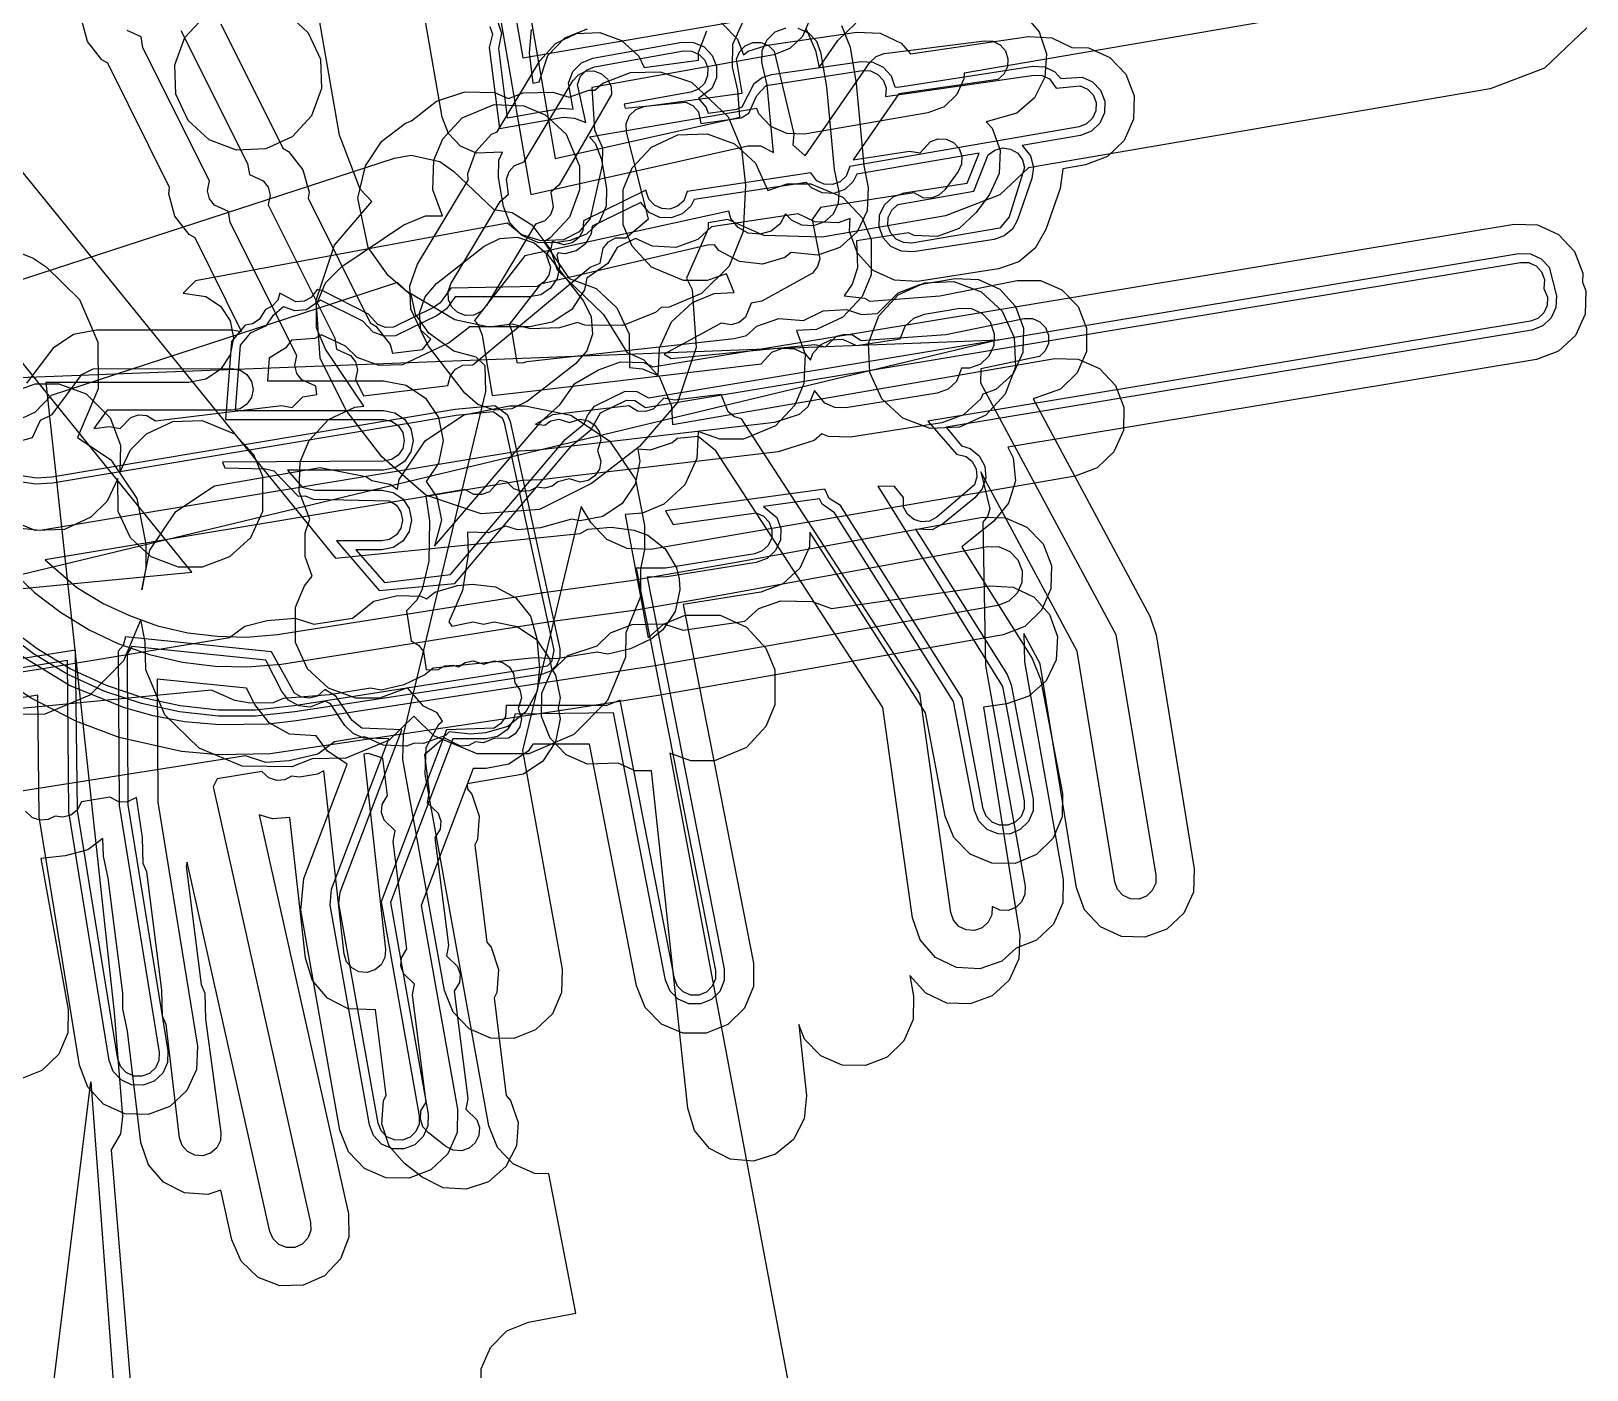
# Model space of a CAD drawing. Header units: metres. Extents: x -3943 to -3664, y 4962 to 6622.
# Drawn here: x -3860.7 to -3808.6, y 6041.5 to 6086.3 of the extents above; entities that cross this region are included whole.
import ezdxf

# ---------------------------------------------------------------- set-up
doc = ezdxf.new("R2010")
doc.units = ezdxf.units.M
doc.layers.add('AI_GREENING_EXCLUSIONS', color=1, linetype='Continuous')

msp = doc.modelspace()

# ---------------------------------------------------------------- linework, layer by layer
at = {"layer": 'AI_GREENING_EXCLUSIONS'}
for points in [[(-3876.499, 6113.086), (-3871.504, 6146.711), (-3869.87, 6114.002), (-3869.801, 6114.429), (-3869.508, 6106.761), (-3861.518, 6107.16), (-3829.558, 6108.757), (-3862.517, 6100.435), (-3866.364, 6074.531), (-3828.301, 6075.988), (-3861.355, 6068.051), (-3866.742, 6034.488), (-3867.966, 6066.464), (-3868.272, 6074.458), (-3908.243, 6072.929), (-3875.188, 6080.865), (-3871.044, 6106.684), (-3877.498, 6106.361), (-3909.458, 6104.764), (-3876.499, 6113.086)], [(-3853.064, 6087.267), (-3852.147, 6086.926), (-3851.448, 6086.279), (-3851.039, 6085.397), (-3851, 6084.411), (-3851.341, 6083.494), (-3851.988, 6082.795), (-3852.87, 6082.386), (-3853.856, 6082.347), (-3854.773, 6082.688), (-3855.472, 6083.335), (-3855.881, 6084.217), (-3855.92, 6085.203), (-3855.579, 6086.12), (-3854.932, 6086.819), (-3854.05, 6087.228), (-3853.064, 6087.267)], [(-3849.781, 6080.739), (-3849.526, 6081.817), (-3848.979, 6082.647), (-3848.19, 6083.254), (-3847.986, 6083.329), (-3847.146, 6083.984), (-3846.201, 6084.296), (-3845.207, 6084.281), (-3844.738, 6084.081), (-3844.242, 6084.267), (-3843.248, 6084.294), (-3842.704, 6084.122), (-3842.044, 6084.355), (-3841.849, 6084.356), (-3841.577, 6084.596), (-3840.646, 6084.946), (-3839.652, 6084.973), (-3838.602, 6084.621), (-3837.378, 6083.462), (-3836.931, 6082.387), (-3836.798, 6081.17), (-3836.875, 6079.625), (-3837.345, 6078.46), (-3838.267, 6077.538), (-3839.351, 6077.085), (-3839.618, 6077.068), (-3839.816, 6076.9), (-3840.908, 6076.469), (-3842.178, 6076.478), (-3842.42, 6076.568), (-3843.028, 6076.389), (-3843.999, 6076.356), (-3844.615, 6076.519), (-3845.385, 6076.416), (-3846.533, 6076.664), (-3848.174, 6077.632), (-3848.765, 6078.142), (-3849.443, 6079.088), (-3849.781, 6080.739)], [(-3843.838, 6079.86), (-3845.471, 6077.14), (-3845.654, 6076.938), (-3845.901, 6076.821), (-3846.174, 6076.808), (-3846.431, 6076.9), (-3846.634, 6077.084), (-3846.75, 6077.331), (-3846.763, 6077.604), (-3846.671, 6077.861), (-3845.012, 6080.623), (-3844.738, 6080.868), (-3844.809, 6081.373), (-3844.717, 6081.63), (-3844.533, 6081.832), (-3844.214, 6081.952), (-3842.578, 6084.67), (-3842.394, 6084.873), (-3842.147, 6084.989), (-3841.874, 6085.002), (-3841.617, 6084.909), (-3841.415, 6084.726), (-3841.299, 6084.478), (-3841.286, 6084.206), (-3843.04, 6081.188), (-3843.314, 6080.943), (-3843.243, 6080.439), (-3843.335, 6080.182), (-3843.519, 6079.98), (-3843.838, 6079.86)], [(-3827.674, 6082.243), (-3827.51, 6082.025), (-3827.441, 6081.76), (-3827.959, 6080.113), (-3828.276, 6079.734), (-3831.225, 6079.234), (-3831.498, 6079.246), (-3831.745, 6079.362), (-3831.93, 6079.563), (-3832.023, 6079.82), (-3832.012, 6080.093), (-3831.896, 6080.34), (-3831.695, 6080.525), (-3829.142, 6080.971), (-3828.663, 6082.186), (-3828.445, 6082.35), (-3828.18, 6082.419), (-3827.91, 6082.381), (-3827.674, 6082.243)], [(-3842.224, 6077.283), (-3841.964, 6076.759), (-3841.924, 6076.176), (-3842.11, 6075.622), (-3842.493, 6075.181), (-3844.098, 6073.937), (-3844.623, 6073.675), (-3845.208, 6073.634), (-3845.764, 6073.821), (-3846.205, 6074.206), (-3847.415, 6075.776), (-3847.675, 6076.298), (-3847.716, 6076.88), (-3847.531, 6077.434), (-3847.15, 6077.875), (-3845.548, 6079.124), (-3845.023, 6079.387), (-3844.437, 6079.429), (-3843.88, 6079.242), (-3843.437, 6078.857), (-3842.224, 6077.283)], [(-3829.815, 6077.94), (-3828.898, 6077.599), (-3828.199, 6076.952), (-3827.79, 6076.07), (-3827.751, 6075.084), (-3828.092, 6074.167), (-3828.739, 6073.468), (-3829.621, 6073.059), (-3830.607, 6073.02), (-3831.524, 6073.361), (-3832.223, 6074.008), (-3832.632, 6074.89), (-3832.671, 6075.876), (-3832.33, 6076.793), (-3831.683, 6077.492), (-3830.801, 6077.901), (-3829.815, 6077.94)], [(-3841.769, 6065.737), (-3841.322, 6066.168), (-3840.596, 6066.454), (-3839.539, 6066.475), (-3838.881, 6066.257), (-3836.816, 6066.566), (-3836.353, 6066.981), (-3835.617, 6067.24), (-3834.561, 6067.224), (-3833.911, 6066.983), (-3828.608, 6067.744), (-3827.829, 6067.702), (-3827.125, 6067.365), (-3826.604, 6066.784), (-3826.344, 6066.049), (-3826.386, 6065.269), (-3826.723, 6064.565), (-3827.304, 6064.044), (-3828.04, 6063.785), (-3828.82, 6063.673), (-3827.604, 6056.022), (-3827.634, 6055.242), (-3827.961, 6054.533), (-3828.533, 6054.003), (-3829.265, 6053.732), (-3830.045, 6053.763), (-3830.754, 6054.089), (-3831.293, 6054.685), (-3831.167, 6053.989), (-3831.18, 6053.209), (-3831.492, 6052.493), (-3832.053, 6051.951), (-3832.779, 6051.665), (-3833.559, 6051.679), (-3834.275, 6051.99), (-3834.817, 6052.551), (-3835.01, 6053.042), (-3834.755, 6050.663), (-3834.825, 6049.886), (-3835.187, 6049.195), (-3835.786, 6048.695), (-3836.531, 6048.462), (-3837.308, 6048.531), (-3837.999, 6048.893), (-3838.5, 6049.492), (-3838.733, 6050.237), (-3839.943, 6061.54), (-3840.489, 6061.549), (-3841.063, 6061.799), (-3842.089, 6061.769), (-3842.804, 6062.081), (-3843.346, 6062.642), (-3843.632, 6063.369), (-3843.618, 6064.149), (-3843.306, 6064.864), (-3842.745, 6065.406), (-3841.769, 6065.737)], [(-3863.736, 6010.642), (-3895.648, 6008.261), (-3862.903, 6017.39), (-3858.735, 6051.127), (-3856.354, 6019.216), (-3855.759, 6011.238), (-3863.736, 6010.642)]]:
    msp.add_lwpolyline(points, close=True, dxfattribs=at)
for points in [[(-3845.617, 6096.161), (-3843.177, 6082.062), (-3836.989, 6083.453), (-3837.055, 6084.359), (-3837.236, 6085.122), (-3837.215, 6085.902), (-3836.897, 6086.615)], [(-3846.493, 6095.353), (-3843.989, 6080.854), (-3836.712, 6082.491), (-3836.29, 6082.494), (-3835.854, 6082.267), (-3836.069, 6084.528), (-3836.25, 6085.291), (-3836.24, 6085.681), (-3836.081, 6086.037), (-3835.798, 6086.306), (-3835.433, 6086.445)], [(-3812.428, 6087.849), (-3829.469, 6084.93), (-3829.474, 6084.741), (-3829.712, 6084.206), (-3830.137, 6083.803), (-3830.683, 6083.594), (-3834.823, 6082.883), (-3835.408, 6082.899), (-3835.943, 6083.137), (-3836.345, 6083.562), (-3836.414, 6083.741), (-3842.022, 6082.78), (-3841.828, 6082.576), (-3841.617, 6082.031), (-3841.448, 6081.056), (-3841.462, 6080.472), (-3841.7, 6079.936), (-3842.123, 6079.533), (-3842.669, 6079.322), (-3843.171, 6079.235), (-3843.756, 6079.249), (-3844.291, 6079.487), (-3844.694, 6079.91), (-3844.905, 6080.456), (-3845.074, 6081.431), (-3845.074, 6081.431), (-3845.06, 6082.015), (-3844.942, 6082.28), (-3845.81, 6082.247), (-3846.344, 6082.484), (-3846.747, 6082.908), (-3846.957, 6083.453), (-3848.901, 6094.626)], [(-3808.6, 6086.44), (-3810.016, 6085.098), (-3811.838, 6084.399), (-3827.315, 6081.748), (-3828.27, 6080.843), (-3830.091, 6080.144), (-3834.231, 6079.434), (-3836.181, 6079.485), (-3837.388, 6080.023), (-3838.042, 6079.911), (-3838.047, 6079.704), (-3838.777, 6078.059), (-3838.586, 6077.675), (-3838.453, 6075.732), (-3839.071, 6073.885), (-3840.349, 6072.415), (-3841.954, 6071.171), (-3843.703, 6070.298), (-3845.652, 6070.163), (-3847.505, 6070.785), (-3848.977, 6072.069), (-3850.187, 6073.639), (-3851.052, 6075.38), (-3851.188, 6077.32), (-3850.573, 6079.164), (-3849.312, 6080.623), (-3849.704, 6081.036), (-3850.405, 6082.853), (-3852.349, 6094.026)], [(-3845.687, 6093.658), (-3844.258, 6085.441), (-3812.935, 6090.806)], [(-3868.219, 6090.472), (-3850.538, 6068.676), (-3842.334, 6069.503), (-3842.075, 6069.639), (-3841.298, 6069.711), (-3840.524, 6069.613), (-3840.07, 6069.444), (-3839.485, 6068.985), (-3839.108, 6068.344), (-3839.015, 6067.982), (-3838.991, 6067.61), (-3839.15, 6066.884), (-3839.564, 6066.266), (-3839.944, 6065.963), (-3840.647, 6065.631), (-3841.408, 6065.458), (-3841.767, 6065.52), (-3843.146, 6065.301), (-3843.859, 6065.329), (-3847.267, 6064.985), (-3847.539, 6064.758), (-3848.242, 6064.426), (-3849.003, 6064.253), (-3849.362, 6064.314), (-3850.741, 6064.096), (-3852.285, 6063.967), (-3852.619, 6063.824), (-3853.399, 6063.813), (-3853.909, 6063.907), (-3854.686, 6064.252), (-3884.254, 6061.401)], [(-3868.219, 6090.472), (-3850.538, 6068.676), (-3842.334, 6069.503), (-3842.075, 6069.639), (-3841.298, 6069.711), (-3840.524, 6069.613), (-3840.07, 6069.444), (-3839.485, 6068.985), (-3839.108, 6068.344), (-3839.015, 6067.982), (-3838.991, 6067.61), (-3839.15, 6066.884), (-3839.564, 6066.266), (-3839.944, 6065.963), (-3840.647, 6065.631), (-3841.408, 6065.458), (-3841.767, 6065.52), (-3843.146, 6065.301), (-3843.859, 6065.329), (-3847.267, 6064.985), (-3847.539, 6064.758), (-3848.242, 6064.426), (-3849.003, 6064.253), (-3849.362, 6064.314), (-3850.741, 6064.096), (-3852.285, 6063.967), (-3852.619, 6063.824), (-3853.399, 6063.813), (-3853.909, 6063.907), (-3854.686, 6064.252), (-3884.254, 6061.401)], [(-3884.334, 6065.412), (-3855.345, 6068.208), (-3871.076, 6087.645)], [(-3884.334, 6065.412), (-3855.345, 6068.208), (-3871.076, 6087.645)], [(-3827.47, 6086.904), (-3826.957, 6086.315), (-3826.709, 6085.575), (-3826.763, 6084.797), (-3827.11, 6084.098), (-3827.699, 6083.586), (-3828.73, 6083.3), (-3828.527, 6083.079), (-3828.258, 6082.347), (-3828.291, 6081.567), (-3828.619, 6080.859), (-3829.061, 6080.254), (-3829.635, 6079.725), (-3830.368, 6079.457), (-3831.147, 6079.489), (-3831.332, 6079.574), (-3833.076, 6079.302), (-3833.038, 6078.4), (-3833.222, 6077.854), (-3833.49, 6077.468), (-3832.809, 6077.389), (-3832.632, 6077.29), (-3830.281, 6077.463), (-3827.693, 6077.982), (-3826.913, 6077.972), (-3826.196, 6077.664), (-3825.652, 6077.105), (-3825.363, 6076.38), (-3825.373, 6075.6), (-3825.681, 6074.883), (-3826.24, 6074.338), (-3827.153, 6074.014), (-3823.243, 6066.733), (-3823.03, 6066.107), (-3821.756, 6058.26), (-3821.784, 6057.48), (-3822.108, 6056.77), (-3822.679, 6056.238), (-3823.41, 6055.965), (-3824.19, 6055.993), (-3824.9, 6056.317), (-3825.432, 6056.888), (-3825.705, 6057.619), (-3826.925, 6065.135), (-3827.469, 6066.148), (-3827.45, 6065.201), (-3826.149, 6057.905), (-3826.165, 6057.125), (-3826.477, 6056.41), (-3827.04, 6055.87), (-3827.72, 6055.604), (-3828.208, 6055.168), (-3828.945, 6054.911), (-3829.724, 6054.955), (-3830.427, 6055.294), (-3830.947, 6055.876), (-3831.204, 6056.613), (-3832.195, 6063.667), (-3837.786, 6072.273), (-3838.377, 6072.753), (-3839.078, 6072.681), (-3839.249, 6072.534), (-3839.991, 6072.291), (-3840.4, 6072.322), (-3840.339, 6071.921), (-3840.492, 6071.156), (-3840.925, 6070.507), (-3841.574, 6070.073), (-3842.339, 6069.921), (-3842.622, 6069.977), (-3843.661, 6069.683), (-3844.439, 6069.617), (-3844.828, 6069.741), (-3845.41, 6069.519), (-3846.108, 6069.539), (-3846.084, 6068.799), (-3846.28, 6067.591), (-3846.74, 6066.538), (-3846.631, 6066.392), (-3845.921, 6066.533), (-3845.57, 6066.463), (-3845.214, 6066.534), (-3844.449, 6066.382), (-3843.8, 6065.948), (-3843.367, 6065.299), (-3843.301, 6064.972), (-3843.157, 6064.756), (-3843.005, 6063.991), (-3843.076, 6063.637), (-3843.005, 6063.283), (-3843.157, 6062.517), (-3843.591, 6061.868), (-3844.24, 6061.435), (-3846.12, 6061.107), (-3846.111, 6060.934), (-3845.964, 6060.764), (-3845.718, 6060.023), (-3845.775, 6059.244), (-3845.866, 6059.063), (-3845.467, 6055.802), (-3845.319, 6055.632), (-3845.072, 6054.892), (-3845.126, 6054.114), (-3845.217, 6053.932), (-3844.814, 6050.667), (-3844.667, 6050.497), (-3844.419, 6049.757), (-3844.474, 6048.978), (-3844.822, 6048.28), (-3845.411, 6047.768), (-3846.151, 6047.52), (-3846.929, 6047.575), (-3847.628, 6047.923), (-3848.22, 6048.382), (-3848.732, 6048.971), (-3848.98, 6049.711), (-3848.925, 6050.49), (-3848.835, 6050.671), (-3849.199, 6053.538), (-3850.11, 6053.563), (-3850.803, 6053.922), (-3851.305, 6054.52), (-3851.54, 6055.264), (-3852.062, 6059.982), (-3852.651, 6059.932), (-3853.09, 6060.072), (-3850.103, 6046.694), (-3850.085, 6045.914), (-3850.366, 6045.186), (-3850.905, 6044.622), (-3851.619, 6044.306), (-3852.399, 6044.288), (-3853.127, 6044.57), (-3853.691, 6045.108), (-3854.007, 6045.822), (-3854.381, 6047.497), (-3854.818, 6047.351), (-3855.597, 6047.406), (-3856.295, 6047.755), (-3856.807, 6048.344), (-3857.054, 6049.084), (-3857.505, 6052.825), (-3857.665, 6053.563), (-3857.665, 6054.094), (-3858.153, 6057.944), (-3858.312, 6058.682), (-3858.334, 6059.278), (-3858.839, 6058.895), (-3859.594, 6058.697), (-3860.413, 6058.61), (-3859.488, 6053.541), (-3859.5, 6052.761), (-3859.81, 6052.044), (-3860.371, 6051.501), (-3861.097, 6051.214)], [(-3845.359, 6086.493), (-3845.274, 6086.234), (-3845.381, 6085.791), (-3845.039, 6083.077), (-3842.896, 6083.455), (-3842.522, 6083.419), (-3842.146, 6083.274), (-3842.426, 6084.551), (-3842.326, 6084.82), (-3842.125, 6085.026), (-3841.859, 6085.134), (-3838.873, 6085.671), (-3838.599, 6085.666), (-3838.349, 6085.557), (-3838.159, 6085.36), (-3838.06, 6085.106), (-3838.065, 6084.833), (-3838.174, 6084.583), (-3838.37, 6084.393), (-3838.625, 6084.293), (-3840.862, 6083.891), (-3840.824, 6083.748), (-3838.797, 6083.958), (-3838.552, 6083.836), (-3838.372, 6083.631), (-3838.294, 6083.244), (-3836.946, 6083.43), (-3836.68, 6083.585), (-3836.418, 6084.173), (-3836.102, 6084.51), (-3832.876, 6085.017), (-3832.603, 6085.002), (-3832.357, 6084.885), (-3832.174, 6084.682), (-3832.083, 6084.424), (-3832.1, 6084.146), (-3827.124, 6084.863), (-3826.851, 6084.849), (-3826.605, 6084.731), (-3826.384, 6084.42), (-3825.585, 6084.505), (-3825.336, 6084.394), (-3825.147, 6084.196), (-3825.049, 6083.941), (-3825.056, 6083.668), (-3825.167, 6083.418), (-3825.365, 6083.23), (-3825.619, 6083.132), (-3833.304, 6081.801), (-3833.424, 6081.47), (-3833.626, 6081.286), (-3833.883, 6081.193), (-3834.156, 6081.206), (-3834.403, 6081.322), (-3834.61, 6081.589), (-3838.748, 6080.965), (-3838.867, 6080.649), (-3839.069, 6080.465), (-3839.326, 6080.372), (-3839.599, 6080.385), (-3839.846, 6080.501), (-3840.03, 6080.703), (-3840.13, 6081.007), (-3842.229, 6079.981), (-3842.248, 6079.643), (-3842.386, 6079.407), (-3842.603, 6079.242), (-3842.867, 6079.172), (-3843.274, 6079.288), (-3843.306, 6079.086), (-3843.48, 6078.832), (-3843.334, 6078.425), (-3843.387, 6078.157), (-3843.539, 6077.93), (-3843.766, 6077.778), (-3846.673, 6077.725), (-3847.028, 6077.233), (-3847.251, 6077.076), (-3848.586, 6076.415), (-3848.859, 6076.407), (-3849.115, 6076.504), (-3849.424, 6076.847), (-3850.963, 6077.627), (-3851.152, 6077.674), (-3851.345, 6077.412), (-3851.588, 6077.287), (-3851.86, 6077.264), (-3852.396, 6077.548), (-3852.472, 6077.318), (-3852.652, 6077.112), (-3852.877, 6077), (-3853.088, 6076.666), (-3853.32, 6076.522), (-3853.561, 6076.483), (-3854.021, 6075.934), (-3854.218, 6073.32), (-3848.929, 6073.32), (-3848.661, 6073.267), (-3848.434, 6073.115), (-3848.282, 6072.888), (-3848.229, 6072.62), (-3848.282, 6072.352), (-3848.434, 6072.125), (-3848.661, 6071.974), (-3848.929, 6071.92), (-3854.326, 6071.887), (-3854.245, 6071.701), (-3852.886, 6071.671), (-3852.602, 6071.604), (-3851.788, 6070.748), (-3851.556, 6070.756), (-3851.288, 6070.648), (-3848.72, 6070.595), (-3848.492, 6070.443), (-3848.341, 6070.216), (-3848.287, 6069.948), (-3848.341, 6069.68), (-3848.492, 6069.453), (-3848.72, 6069.301), (-3848.987, 6069.248), (-3850.502, 6069.248), (-3849.074, 6067.583), (-3846.538, 6067.822), (-3842.612, 6072.45), (-3841.962, 6072.983), (-3841.658, 6073.541), (-3840.781, 6073.971), (-3840.509, 6073.96), (-3840.15, 6073.726), (-3810.826, 6078.585), (-3810.553, 6078.576), (-3810.304, 6078.464), (-3810.117, 6078.265), (-3810.021, 6078.009), (-3810.044, 6077.704), (-3809.919, 6077.418), (-3809.928, 6077.145), (-3810.041, 6076.896), (-3810.24, 6076.709), (-3810.495, 6076.613), (-3830.687, 6073.267), (-3829.72, 6072.158), (-3829.406, 6072.082), (-3829.196, 6071.908), (-3829.068, 6071.666), (-3829.043, 6071.394), (-3829.123, 6071.133), (-3830.385, 6070.041), (-3830.626, 6069.913), (-3830.898, 6069.888), (-3831.159, 6069.968), (-3831.369, 6070.143), (-3831.497, 6070.384), (-3831.506, 6070.708), (-3831.802, 6071.073), (-3832.365, 6071.083), (-3828.188, 6064.369), (-3827.453, 6060.54), (-3827.455, 6060.267), (-3827.561, 6060.015), (-3827.755, 6059.824), (-3828.008, 6059.721), (-3828.282, 6059.723), (-3828.533, 6059.829), (-3828.725, 6060.023), (-3828.828, 6060.276), (-3829.538, 6063.976), (-3833.616, 6070.442), (-3833.99, 6070.669), (-3834.138, 6070.984), (-3839.475, 6070.255), (-3839.219, 6069.797), (-3836.438, 6070.192), (-3836.19, 6070.079), (-3836.004, 6069.879), (-3835.908, 6069.623), (-3835.918, 6069.35), (-3836.032, 6069.101), (-3836.232, 6068.915), (-3836.488, 6068.82), (-3839.48, 6068.337), (-3840.461, 6068.337), (-3837.802, 6054.848), (-3837.804, 6054.575), (-3837.91, 6054.323), (-3838.104, 6054.131), (-3838.357, 6054.028), (-3838.63, 6054.03), (-3838.882, 6054.136), (-3839.074, 6054.33), (-3839.177, 6054.583), (-3840.997, 6063.909), (-3841.44, 6063.739), (-3844.814, 6063.739), (-3844.843, 6063.353), (-3844.995, 6063.126), (-3845.222, 6062.974), (-3846.813, 6062.921), (-3849.006, 6057.156), (-3847.726, 6049.981), (-3847.732, 6049.708), (-3847.841, 6049.458), (-3848.038, 6049.268), (-3848.293, 6049.169), (-3848.566, 6049.174), (-3848.816, 6049.284), (-3849.005, 6049.481), (-3849.105, 6049.735), (-3850.419, 6057.101), (-3850.384, 6057.473), (-3848.311, 6062.921), (-3849.657, 6062.974), (-3849.972, 6063.233), (-3850.508, 6064.04), (-3850.896, 6064.273), (-3851.142, 6064.05), (-3851.405, 6063.976), (-3851.676, 6064.009), (-3851.914, 6064.142), (-3852.68, 6065.534), (-3857.573, 6066.036), (-3857.655, 6065.746), (-3857.813, 6065.56), (-3857.789, 6060.385), (-3856.446, 6052.11), (-3856.456, 6051.837), (-3856.57, 6051.588), (-3856.769, 6051.402), (-3857.025, 6051.307), (-3857.298, 6051.316), (-3857.547, 6051.43), (-3857.733, 6051.63), (-3857.828, 6051.886), (-3859.18, 6060.215), (-3859.247, 6065.592), (-3863.545, 6064.907)], [(-3845.097, 6086.64), (-3844.976, 6086.269), (-3845.073, 6085.747), (-3844.78, 6083.427), (-3842.948, 6083.751), (-3842.574, 6083.714), (-3842.723, 6084.596), (-3842.579, 6084.981), (-3842.292, 6085.275), (-3841.912, 6085.429), (-3838.926, 6085.966), (-3838.536, 6085.959), (-3838.178, 6085.803), (-3837.907, 6085.522), (-3837.764, 6085.159), (-3837.771, 6084.769), (-3837.927, 6084.411), (-3838.373, 6084.076), (-3838.112, 6083.78), (-3838.045, 6083.581), (-3837.086, 6083.714), (-3836.912, 6083.8), (-3836.507, 6084.574), (-3836.24, 6084.776), (-3835.922, 6084.879), (-3832.919, 6085.314), (-3832.529, 6085.293), (-3832.177, 6085.125), (-3831.916, 6084.835), (-3831.786, 6084.464), (-3831.686, 6084.458), (-3827.167, 6085.16), (-3826.777, 6085.139), (-3826.425, 6084.971), (-3826.228, 6084.752), (-3825.519, 6084.797), (-3825.163, 6084.639), (-3824.894, 6084.356), (-3824.754, 6083.992), (-3824.763, 6083.602), (-3824.921, 6083.246), (-3825.204, 6082.977), (-3825.568, 6082.836), (-3827.527, 6082.497), (-3827.24, 6082.155), (-3827.142, 6081.777), (-3827.196, 6081.391), (-3827.675, 6080.015), (-3827.852, 6079.702), (-3828.128, 6079.473), (-3828.467, 6079.355), (-3831.179, 6078.938), (-3831.569, 6078.955), (-3831.923, 6079.12), (-3832.186, 6079.407), (-3832.32, 6079.774), (-3832.303, 6080.164), (-3832.138, 6080.517), (-3831.85, 6080.781), (-3831.484, 6080.915), (-3829.366, 6081.241), (-3828.968, 6082.247), (-3833.067, 6081.537), (-3833.183, 6081.292), (-3833.471, 6081.029), (-3833.838, 6080.897), (-3834.228, 6080.915), (-3834.581, 6081.081), (-3834.749, 6081.265), (-3838.52, 6080.696), (-3838.626, 6080.471), (-3838.914, 6080.208), (-3839.281, 6080.076), (-3839.671, 6080.094), (-3840.024, 6080.26), (-3840.302, 6080.589), (-3841.931, 6079.793), (-3841.965, 6079.546), (-3842.161, 6079.209), (-3842.471, 6078.972), (-3842.849, 6078.873), (-3843.074, 6078.903), (-3843.122, 6078.825), (-3843.034, 6078.425), (-3843.11, 6078.042), (-3843.327, 6077.718), (-3843.651, 6077.501), (-3844.034, 6077.425), (-3846.525, 6077.425), (-3846.81, 6077.027), (-3847.129, 6076.802), (-3848.519, 6076.123), (-3848.909, 6076.111), (-3849.274, 6076.25), (-3849.623, 6076.609), (-3851.04, 6077.318), (-3851.505, 6076.999), (-3851.894, 6076.966), (-3852.277, 6077.094), (-3852.644, 6076.787), (-3852.883, 6076.447), (-3853.397, 6076.212), (-3853.73, 6075.815), (-3853.895, 6073.62), (-3848.929, 6073.62), (-3848.546, 6073.544), (-3848.222, 6073.327), (-3848.005, 6073.003), (-3847.929, 6072.62), (-3848.005, 6072.238), (-3848.222, 6071.913), (-3848.546, 6071.696), (-3848.929, 6071.62), (-3852.141, 6071.62), (-3851.649, 6071.047), (-3851.231, 6070.948), (-3848.987, 6070.948), (-3848.605, 6070.872), (-3848.28, 6070.655), (-3848.064, 6070.331), (-3847.987, 6069.948), (-3848.064, 6069.565), (-3848.28, 6069.241), (-3848.605, 6069.024), (-3848.987, 6068.948), (-3849.849, 6068.948), (-3848.892, 6067.853), (-3846.678, 6068.121), (-3842.841, 6072.644), (-3842.199, 6073.177), (-3842.093, 6073.458), (-3841.855, 6073.767), (-3840.828, 6074.267), (-3840.438, 6074.252), (-3840.046, 6074.048), (-3810.875, 6078.881), (-3810.485, 6078.869), (-3810.13, 6078.708), (-3809.863, 6078.423), (-3809.623, 6077.467), (-3809.636, 6077.077), (-3809.797, 6076.721), (-3810.081, 6076.454), (-3810.446, 6076.317), (-3830.071, 6073.065), (-3829.562, 6072.438), (-3829.263, 6072.346), (-3828.963, 6072.097), (-3828.78, 6071.752), (-3828.744, 6071.363), (-3828.86, 6070.99), (-3829.109, 6070.69), (-3830.195, 6069.808), (-3830.541, 6069.626), (-3831.102, 6069.643), (-3828.03, 6064.771), (-3827.894, 6064.426), (-3827.158, 6060.597), (-3827.161, 6060.207), (-3827.313, 6059.847), (-3827.59, 6059.573), (-3827.952, 6059.426), (-3828.342, 6059.429), (-3828.702, 6059.58), (-3828.976, 6059.858), (-3829.122, 6060.22), (-3829.822, 6063.863), (-3833.816, 6070.196), (-3834.224, 6070.481), (-3834.316, 6070.657), (-3836.187, 6070.401), (-3835.748, 6070.036), (-3835.612, 6069.671), (-3835.626, 6069.281), (-3835.789, 6068.926), (-3836.074, 6068.66), (-3836.44, 6068.524), (-3839.432, 6068.041), (-3840.095, 6068.037), (-3837.508, 6054.905), (-3837.51, 6054.515), (-3837.661, 6054.155), (-3837.939, 6053.881), (-3838.3, 6053.734), (-3838.69, 6053.736), (-3839.05, 6053.887), (-3839.324, 6054.165), (-3839.472, 6054.526), (-3841.218, 6063.483), (-3844.526, 6063.439), (-3844.566, 6063.238), (-3844.783, 6062.914), (-3845.107, 6062.697), (-3845.49, 6062.621), (-3846.607, 6062.621), (-3848.696, 6057.127), (-3847.431, 6050.034), (-3847.439, 6049.643), (-3847.595, 6049.286), (-3847.877, 6049.016), (-3848.24, 6048.873), (-3848.63, 6048.881), (-3848.988, 6049.038), (-3849.258, 6049.319), (-3849.4, 6049.682), (-3850.714, 6057.048), (-3850.664, 6057.579), (-3848.746, 6062.621), (-3849.587, 6062.64), (-3849.947, 6062.791), (-3850.222, 6063.067), (-3850.702, 6063.79), (-3850.884, 6063.878), (-3851.381, 6063.677), (-3851.769, 6063.723), (-3852.109, 6063.915), (-3852.35, 6064.221), (-3852.874, 6065.252), (-3857.356, 6065.712), (-3857.513, 6065.459), (-3857.489, 6060.41), (-3856.15, 6052.158), (-3856.164, 6051.768), (-3856.326, 6051.413), (-3856.612, 6051.147), (-3856.977, 6051.011), (-3857.367, 6051.024), (-3857.722, 6051.186), (-3857.988, 6051.472), (-3858.125, 6051.837), (-3859.476, 6060.167), (-3859.512, 6065.246), (-3863.364, 6064.632)], [(-3837.607, 6086.624), (-3837.066, 6086.063), (-3836.861, 6085.543), (-3836.702, 6085.663), (-3836.065, 6085.869), (-3833.062, 6086.303), (-3832.283, 6086.262), (-3831.579, 6085.926), (-3831.267, 6085.579), (-3827.31, 6086.15), (-3826.53, 6086.108), (-3825.858, 6085.787), (-3825.3, 6085.773), (-3824.587, 6085.456), (-3824.049, 6084.891), (-3823.768, 6084.163), (-3823.788, 6083.383), (-3824.104, 6082.669), (-3824.669, 6082.132), (-3825.398, 6081.851), (-3826.159, 6081.719), (-3826.251, 6081.062), (-3826.731, 6079.686), (-3827.085, 6079.061), (-3827.637, 6078.602), (-3828.315, 6078.367), (-3831.027, 6077.949), (-3831.807, 6077.983), (-3832.514, 6078.313), (-3833.041, 6078.889), (-3833.308, 6079.622), (-3833.29, 6080.052), (-3833.689, 6079.908), (-3834.469, 6079.944), (-3835.035, 6080.211), (-3837.935, 6079.773), (-3838.398, 6079.352), (-3839.132, 6079.087), (-3839.912, 6079.123), (-3840.478, 6079.39), (-3841.097, 6079.088), (-3841.412, 6078.547), (-3842.108, 6078.054), (-3842.186, 6077.66), (-3842.62, 6077.011), (-3843.269, 6076.577), (-3844.034, 6076.425), (-3846.03, 6076.425), (-3846.722, 6075.888), (-3848.295, 6075.148), (-3849.075, 6075.125), (-3849.805, 6075.402), (-3850.201, 6075.776), (-3851.003, 6076.154), (-3851.228, 6076.038), (-3852.014, 6075.975), (-3852.2, 6075.716), (-3852.76, 6075.369), (-3852.817, 6074.62), (-3848.929, 6074.62), (-3848.163, 6074.468), (-3847.514, 6074.034), (-3847.081, 6073.386), (-3846.929, 6072.62), (-3847.081, 6071.855), (-3847.492, 6071.24), (-3847.14, 6070.713), (-3846.987, 6069.948), (-3847.213, 6069.073), (-3843.604, 6073.291), (-3843.015, 6073.807), (-3842.512, 6074.521), (-3841.717, 6074.985), (-3840.984, 6075.255), (-3840.205, 6075.224), (-3839.903, 6075.085), (-3811.039, 6079.868), (-3810.259, 6079.843), (-3809.548, 6079.521), (-3809.014, 6078.952), (-3808.739, 6078.221), (-3808.748, 6077.926), (-3808.637, 6077.63), (-3808.662, 6076.85), (-3808.983, 6076.139), (-3809.553, 6075.605), (-3810.283, 6075.33), (-3828.01, 6072.393), (-3827.822, 6072.037), (-3827.75, 6071.26), (-3827.98, 6070.514), (-3828.478, 6069.914), (-3829.545, 6069.048), (-3827.184, 6065.304), (-3826.911, 6064.614), (-3826.176, 6060.785), (-3826.181, 6060.005), (-3826.485, 6059.286), (-3827.04, 6058.738), (-3827.763, 6058.444), (-3828.544, 6058.449), (-3829.263, 6058.753), (-3829.811, 6059.308), (-3830.105, 6060.031), (-3830.769, 6063.49), (-3834.635, 6069.546), (-3834.653, 6069.05), (-3834.978, 6068.341), (-3835.549, 6067.809), (-3836.281, 6067.537), (-3838.889, 6067.115), (-3836.526, 6055.095), (-3836.53, 6054.314), (-3836.833, 6053.595), (-3837.388, 6053.046), (-3838.111, 6052.752), (-3838.891, 6052.756), (-3839.61, 6053.059), (-3840.159, 6053.614), (-3840.453, 6054.336), (-3842.027, 6062.439), (-3843.921, 6062.439), (-3844.076, 6062.207), (-3844.725, 6061.773), (-3845.49, 6061.621), (-3845.917, 6061.621), (-3847.663, 6057.03), (-3846.447, 6050.209), (-3846.462, 6049.429), (-3846.775, 6048.714), (-3847.338, 6048.173), (-3848.064, 6047.889), (-3848.845, 6047.905), (-3849.56, 6048.217), (-3850.1, 6048.78), (-3850.385, 6049.507), (-3851.698, 6056.873), (-3851.599, 6057.935), (-3850.14, 6061.77), (-3850.803, 6062.207), (-3851.187, 6062.713), (-3852.079, 6062.773), (-3852.759, 6063.155), (-3853.242, 6063.769), (-3853.518, 6064.313), (-3856.509, 6064.62), (-3856.489, 6060.493), (-3855.163, 6052.318), (-3855.191, 6051.538), (-3855.515, 6050.828), (-3856.086, 6050.296), (-3856.817, 6050.023), (-3857.597, 6050.051), (-3858.307, 6050.375), (-3858.839, 6050.946), (-3859.112, 6051.677), (-3860.463, 6060.007), (-3860.506, 6064.075), (-3862.745, 6063.718)], [(-3862.027, 6072.349), (-3860.69, 6072.714), (-3860.418, 6073.292), (-3860.029, 6073.492), (-3859.04, 6074.823), (-3858.651, 6075.02), (-3853.997, 6075.028), (-3853.73, 6074.975), (-3853.502, 6074.823), (-3853.351, 6074.596), (-3853.297, 6074.328), (-3853.351, 6074.06), (-3853.502, 6073.833), (-3853.73, 6073.681), (-3853.997, 6073.628), (-3858.191, 6073.628), (-3858.636, 6073.022), (-3858.108, 6073.086), (-3857.746, 6073.02), (-3857.391, 6073.386), (-3857.132, 6073.471), (-3856.86, 6073.45), (-3856.569, 6073.272), (-3852.348, 6073.783), (-3851.986, 6073.717), (-3851.632, 6074.083), (-3851.16, 6074.152), (-3851.198, 6074.437), (-3851.662, 6074.648), (-3851.829, 6074.864), (-3851.902, 6075.127), (-3851.832, 6075.461), (-3854.064, 6079.926), (-3854.123, 6080.289), (-3854.587, 6080.5), (-3854.755, 6080.716), (-3854.827, 6080.979), (-3854.757, 6081.313), (-3856.989, 6085.778), (-3857.048, 6086.141), (-3857.512, 6086.352)], [(-3833.573, 6086.526), (-3833.293, 6085.797), (-3833.088, 6084.578), (-3832.831, 6081.826), (-3832.681, 6081.09), (-3832.722, 6080.311), (-3833.059, 6079.606), (-3833.639, 6079.085), (-3834.374, 6078.824), (-3835.266, 6078.919), (-3835.474, 6078.751), (-3836.222, 6078.53), (-3836.998, 6078.613), (-3837.684, 6078.986), (-3837.831, 6079.168), (-3838.069, 6079.162), (-3843.662, 6077.852), (-3844.71, 6076.505), (-3844.636, 6076.31), (-3844.455, 6075.225), (-3844.253, 6075.221), (-3844.118, 6075.265), (-3837.177, 6076.034), (-3836.765, 6076.133), (-3836.415, 6076.444), (-3835.678, 6076.699), (-3834.854, 6076.632), (-3834.19, 6076.957), (-3833.411, 6077.006), (-3832.911, 6076.835), (-3832.375, 6076.869), (-3831.681, 6077.569), (-3830.949, 6077.839), (-3829.766, 6078.04), (-3828.986, 6078.009), (-3828.277, 6077.682), (-3827.748, 6077.109), (-3827.478, 6076.376), (-3827.504, 6075.563), (-3827.831, 6074.855), (-3828.404, 6074.325), (-3828.841, 6074.164), (-3828.913, 6074.009), (-3829.486, 6073.48), (-3830.218, 6073.21), (-3833.281, 6072.727), (-3834.01, 6072.747), (-3834.24, 6072.842), (-3834.49, 6072.62), (-3835.702, 6072.23), (-3843.65, 6071.293), (-3843.65, 6071.293), (-3844.267, 6071.27), (-3860.26, 6068.614), (-3859.199, 6067.694), (-3858.3, 6067.147), (-3857.433, 6066.747), (-3856.503, 6066.408), (-3855.479, 6066.168), (-3854.501, 6066.055), (-3853.529, 6066.026), (-3852.474, 6066.118), (-3843.64, 6067.513), (-3843.638, 6067.514), (-3843.622, 6067.516), (-3843.572, 6067.524), (-3843.566, 6067.524), (-3840.623, 6067.928), (-3837.037, 6068.552), (-3828.858, 6070.044), (-3828.078, 6070.026), (-3827.364, 6069.712), (-3826.825, 6069.148), (-3826.542, 6068.421), (-3826.559, 6067.641), (-3826.874, 6066.926), (-3827.438, 6066.387), (-3828.165, 6066.104), (-3839.722, 6064.07), (-3842.966, 6063.57), (-3842.967, 6063.57), (-3842.982, 6063.568), (-3843.033, 6063.56), (-3843.034, 6063.56), (-3852.729, 6062.11), (-3854.447, 6062.085), (-3855.697, 6062.196), (-3857.785, 6062.662), (-3859.237, 6063.204), (-3860.728, 6063.976), (-3861.75, 6064.654)], [(-3835.043, 6086.435), (-3834.687, 6086.276), (-3834.419, 6085.993), (-3834.279, 6085.628), (-3834.082, 6084.47), (-3833.827, 6081.7), (-3833.671, 6080.947), (-3833.692, 6080.557), (-3833.86, 6080.205), (-3834.15, 6079.944), (-3834.518, 6079.814), (-3834.907, 6079.835), (-3835.259, 6080.003), (-3835.452, 6080.217), (-3835.635, 6079.882), (-3835.938, 6079.636), (-3836.313, 6079.526), (-3836.701, 6079.567), (-3837.043, 6079.754), (-3837.289, 6080.057), (-3837.359, 6080.296), (-3844.193, 6078.799), (-3845.877, 6076.633), (-3845.761, 6076.51), (-3845.623, 6076.145), (-3845.284, 6074.121), (-3844.001, 6074.272), (-3844.001, 6074.272), (-3844.001, 6074.272), (-3836.268, 6075.184), (-3835.91, 6075.581), (-3835.541, 6075.709), (-3835.151, 6075.686), (-3834.8, 6075.515), (-3834.617, 6075.308), (-3834.542, 6075.526), (-3834.284, 6075.819), (-3833.934, 6075.99), (-3833.544, 6076.015), (-3833.072, 6075.797), (-3831.612, 6076.027), (-3831.446, 6076.452), (-3831.159, 6076.717), (-3830.793, 6076.851), (-3829.61, 6077.052), (-3829.22, 6077.037), (-3828.865, 6076.873), (-3828.601, 6076.587), (-3828.461, 6076.187), (-3828.476, 6075.797), (-3828.64, 6075.443), (-3828.926, 6075.178), (-3829.293, 6075.043), (-3829.555, 6075.036), (-3829.722, 6074.598), (-3830.008, 6074.333), (-3830.374, 6074.198), (-3833.436, 6073.715), (-3833.801, 6073.725), (-3834.138, 6073.865), (-3834.483, 6074.286), (-3834.704, 6073.742), (-3834.996, 6073.483), (-3835.819, 6073.223), (-3843.767, 6072.286), (-3843.767, 6072.286), (-3844.385, 6072.263), (-3860.436, 6069.598), (-3861.525, 6069.706)], [(-3855.714, 6086.36), (-3853.482, 6081.894), (-3853.422, 6081.531), (-3852.959, 6081.321), (-3852.791, 6081.105), (-3852.719, 6080.841), (-3852.789, 6080.508), (-3850.557, 6076.042), (-3850.497, 6075.679), (-3850.034, 6075.469), (-3849.866, 6075.253), (-3849.794, 6074.989), (-3849.864, 6074.656), (-3849.594, 6074.116), (-3846.768, 6074.458), (-3846.683, 6074.799), (-3846.511, 6075.011), (-3846.271, 6075.142), (-3845.93, 6075.15), (-3842.003, 6078.42), (-3841.663, 6078.561), (-3841.564, 6079.06), (-3841.392, 6079.273), (-3841.152, 6079.403), (-3840.811, 6079.411), (-3840.051, 6080.044), (-3840.779, 6082.943), (-3840.789, 6083.235), (-3840.68, 6083.505), (-3840.469, 6083.708), (-3840.194, 6083.807), (-3836.904, 6084.253), (-3837.095, 6085.39), (-3836.994, 6085.644), (-3836.804, 6085.84), (-3836.553, 6085.948), (-3836.28, 6085.953), (-3836.026, 6085.852), (-3835.83, 6085.662), (-3835.179, 6082.892), (-3835.212, 6082.526), (-3834.794, 6082.157), (-3832.634, 6085.287), (-3832.422, 6085.487), (-3832.146, 6085.584), (-3828.782, 6086.015), (-3828.509, 6085.997), (-3828.265, 6085.875), (-3828.086, 6085.669), (-3827.999, 6085.41), (-3828.017, 6085.138), (-3828.139, 6084.893), (-3828.345, 6084.714), (-3831.659, 6084.235), (-3833.189, 6082.017), (-3831.304, 6082.311), (-3830.941, 6082.258), (-3830.599, 6082.636), (-3830.342, 6082.73), (-3830.069, 6082.718), (-3829.822, 6082.604), (-3829.637, 6082.403), (-3829.543, 6082.146), (-3829.554, 6081.873), (-3829.669, 6081.625), (-3830.111, 6081.02), (-3830.312, 6080.835), (-3830.568, 6080.741), (-3830.841, 6080.752), (-3831.138, 6080.92), (-3834.285, 6080.429), (-3834.562, 6080.027), (-3834.307, 6078.705), (-3834.381, 6078.442), (-3834.55, 6078.227), (-3836.246, 6077.288), (-3836.606, 6077.216), (-3836.801, 6076.745), (-3837.011, 6076.57), (-3837.272, 6076.489), (-3837.607, 6076.547), (-3839.518, 6075.509), (-3839.29, 6075.363), (-3834.469, 6075.837), (-3834.111, 6075.757), (-3833.742, 6076.109), (-3833.479, 6076.183), (-3833.208, 6076.152), (-3832.924, 6075.962), (-3830.087, 6076.168), (-3827.457, 6076.704), (-3827.183, 6076.701), (-3826.932, 6076.593), (-3826.742, 6076.397), (-3826.641, 6076.143), (-3826.644, 6075.87), (-3826.752, 6075.619), (-3826.948, 6075.429), (-3828.904, 6075.013), (-3828.918, 6074.552), (-3824.388, 6066.118), (-3823.04, 6058.051), (-3823.049, 6057.778), (-3823.163, 6057.53), (-3823.362, 6057.344), (-3823.618, 6057.248), (-3823.891, 6057.258), (-3824.14, 6057.371), (-3824.326, 6057.571), (-3824.422, 6057.827), (-3825.677, 6065.559), (-3828.905, 6071.57), (-3828.607, 6070.326), (-3828.687, 6070.065), (-3828.843, 6069.877), (-3828.748, 6065.073), (-3827.429, 6057.677), (-3827.434, 6057.404), (-3827.544, 6057.154), (-3827.741, 6056.965), (-3827.995, 6056.865), (-3828.268, 6056.871), (-3828.531, 6056.993), (-3828.546, 6056.716), (-3828.664, 6056.47), (-3828.868, 6056.288), (-3829.126, 6056.198), (-3829.399, 6056.213), (-3829.645, 6056.332), (-3829.826, 6056.536), (-3829.916, 6056.794), (-3830.948, 6064.134), (-3836.928, 6073.34), (-3837.163, 6073.408), (-3837.376, 6073.579), (-3837.613, 6074.155), (-3839.171, 6073.967), (-3839.533, 6074.033), (-3839.888, 6073.667), (-3840.147, 6073.582), (-3840.419, 6073.603), (-3840.71, 6073.781), (-3843.265, 6073.472), (-3843.837, 6073.161), (-3843.524, 6073.134), (-3843.314, 6073.275), (-3843.046, 6073.328), (-3842.694, 6073.218), (-3842.339, 6073.329), (-3842.071, 6073.276), (-3841.844, 6073.124), (-3841.693, 6072.897), (-3841.639, 6072.629), (-3841.75, 6072.275), (-3841.639, 6071.921), (-3841.693, 6071.653), (-3841.844, 6071.426), (-3842.071, 6071.274), (-3842.339, 6071.221), (-3842.694, 6071.332), (-3843.081, 6071.229), (-3843.27, 6071.086), (-3843.534, 6071.016), (-3843.792, 6071.052), (-3844.023, 6070.932), (-3844.295, 6070.909), (-3844.555, 6070.992), (-3844.798, 6071.235), (-3845.034, 6071.28), (-3845.371, 6070.898), (-3845.627, 6070.801), (-3845.9, 6070.809), (-3846.198, 6070.973), (-3847.509, 6070.752), (-3847.387, 6069.927), (-3847.412, 6068.571), (-3847.627, 6067.637), (-3847.811, 6067.266), (-3848.154, 6066.909), (-3847.995, 6065.903), (-3847.751, 6065.761), (-3847.588, 6065.542), (-3847.499, 6064.933), (-3847.097, 6064.941), (-3846.868, 6065.063), (-3846.596, 6065.09), (-3846.408, 6065.033), (-3846.189, 6065.18), (-3845.921, 6065.233), (-3845.569, 6065.123), (-3845.214, 6065.234), (-3844.947, 6065.181), (-3844.719, 6065.029), (-3844.568, 6064.802), (-3844.522, 6064.494), (-3844.358, 6064.258), (-3844.305, 6063.991), (-3844.416, 6063.637), (-3844.305, 6063.283), (-3844.358, 6063.015), (-3844.51, 6062.788), (-3844.737, 6062.636), (-3845.221, 6062.625), (-3845.581, 6062.48), (-3845.84, 6062.513), (-3846.069, 6062.392), (-3846.341, 6062.367), (-3846.899, 6062.655), (-3847.552, 6062.084), (-3847.397, 6060.837), (-3847.461, 6060.475), (-3847.094, 6060.122), (-3847.008, 6059.862), (-3847.028, 6059.59), (-3847.205, 6059.299), (-3846.752, 6055.702), (-3846.816, 6055.34), (-3846.448, 6054.987), (-3846.361, 6054.728), (-3846.381, 6054.456), (-3846.557, 6054.164), (-3846.1, 6050.566), (-3846.163, 6050.204), (-3845.795, 6049.852), (-3845.709, 6049.593), (-3845.728, 6049.32), (-3845.85, 6049.076), (-3846.056, 6048.897), (-3846.315, 6048.81), (-3846.587, 6048.829), (-3846.832, 6048.951), (-3847.424, 6049.41), (-3847.603, 6049.616), (-3847.69, 6049.875), (-3847.671, 6050.148), (-3847.495, 6050.439), (-3847.952, 6054.037), (-3847.888, 6054.399), (-3848.256, 6054.752), (-3848.343, 6055.011), (-3848.324, 6055.283), (-3848.147, 6055.575), (-3848.601, 6059.175), (-3848.536, 6059.537), (-3848.903, 6059.891), (-3848.989, 6060.15), (-3848.969, 6060.422), (-3848.792, 6060.714), (-3848.949, 6061.972), (-3849.424, 6062.129), (-3849.58, 6062.103), (-3848.857, 6055.56), (-3848.88, 6055.288), (-3849.006, 6055.046), (-3849.215, 6054.87), (-3849.476, 6054.788), (-3849.748, 6054.811), (-3849.99, 6054.937), (-3850.166, 6055.146), (-3850.248, 6055.406), (-3850.927, 6061.543), (-3851.143, 6061.431), (-3851.746, 6061.331), (-3852.004, 6061.366), (-3852.234, 6061.247), (-3852.506, 6061.224), (-3852.766, 6061.307), (-3852.998, 6061.527), (-3854.497, 6061.274), (-3854.632, 6061.011), (-3851.372, 6046.411), (-3851.365, 6046.138), (-3851.464, 6045.883), (-3851.652, 6045.685), (-3851.902, 6045.575), (-3852.175, 6045.568), (-3852.43, 6045.667), (-3852.628, 6045.856), (-3852.738, 6046.105), (-3855.503, 6058.487), (-3855.539, 6058.346), (-3855.034, 6054.379), (-3854.918, 6054.097), (-3854.892, 6053.227), (-3854.375, 6049.423), (-3854.394, 6049.151), (-3854.516, 6048.906), (-3854.723, 6048.727), (-3854.982, 6048.641), (-3855.254, 6048.66), (-3855.498, 6048.782), (-3855.677, 6048.988), (-3855.764, 6049.248), (-3856.212, 6053.042), (-3856.328, 6053.324), (-3856.354, 6054.194), (-3856.859, 6058.161), (-3856.975, 6058.443), (-3857.002, 6059.313), (-3857.206, 6060.651), (-3857.524, 6060.495), (-3857.797, 6060.503), (-3858.096, 6060.667), (-3859.046, 6060.507), (-3859.19, 6060.229), (-3859.407, 6060.064), (-3859.672, 6059.995), (-3859.93, 6060.03), (-3860.16, 6059.911), (-3860.432, 6059.888), (-3860.692, 6059.971), (-3860.924, 6060.191)], [(-3860.876, 6074.535), (-3859.96, 6075.742), (-3859.311, 6076.176), (-3858.545, 6076.328), (-3853.997, 6076.328), (-3853.687, 6076.266), (-3855.243, 6079.407), (-3855.439, 6079.518), (-3855.917, 6080.135), (-3856.123, 6080.887), (-3856.098, 6081.089), (-3858.168, 6085.258), (-3858.364, 6085.37), (-3858.842, 6085.986), (-3859.048, 6086.739)], [(-3834.65, 6086.697), (-3834.884, 6086.16), (-3835.306, 6085.754), (-3835.851, 6085.541), (-3841.943, 6084.449), (-3841.861, 6083.03), (-3841.587, 6082.424), (-3841.597, 6081.839), (-3841.997, 6080.057), (-3842.374, 6079.609), (-3842.893, 6079.339), (-3843.656, 6079.308), (-3844.31, 6079.522), (-3844.768, 6079.899), (-3855.227, 6077.97), (-3855.635, 6077.556), (-3854.875, 6077.441), (-3854.389, 6077.116), (-3854.064, 6076.63), (-3853.949, 6076.056), (-3854.064, 6075.481), (-3854.389, 6074.995), (-3854.875, 6074.67), (-3855.449, 6074.556), (-3860.243, 6074.556), (-3857.947, 6053.45), (-3857.67, 6049.961), (-3857.738, 6049.38), (-3858.052, 6048.847), (-3856.372, 6028.51)], [(-3854.373, 6086.584), (-3852.302, 6082.414), (-3852.107, 6082.302), (-3851.628, 6081.686), (-3851.422, 6080.933), (-3851.448, 6080.732), (-3849.377, 6076.562), (-3849.182, 6076.451), (-3848.703, 6075.834), (-3848.624, 6075.543), (-3847.623, 6075.664), (-3847.345, 6076.008), (-3847.678, 6076.31), (-3848.011, 6077.016), (-3848.049, 6077.796), (-3847.786, 6078.53), (-3846.084, 6081.34), (-3846.095, 6081.565), (-3845.831, 6082.299), (-3845.307, 6082.877), (-3845.122, 6082.964), (-3843.692, 6085.341), (-3843.167, 6085.918), (-3842.461, 6086.25), (-3841.681, 6086.287), (-3840.947, 6086.023), (-3840.37, 6085.498), (-3840.191, 6085.119), (-3838.369, 6085.366), (-3838.374, 6085.623), (-3838.086, 6086.349)], [(-3843.983, 6086.388), (-3844.047, 6085.602), (-3843.92, 6084.595), (-3843.705, 6084.633), (-3843.423, 6085.517), (-3842.85, 6086.105), (-3842.089, 6086.413)], [(-3834.761, 6086.401), (-3834.451, 6085.685), (-3834.329, 6085.119), (-3833.703, 6086.026), (-3833.098, 6086.598)], [(-3845.653, 6040.723), (-3845.649, 6041.504), (-3845.346, 6042.223), (-3844.791, 6042.772), (-3844.069, 6043.066), (-3842.484, 6043.373), (-3843.385, 6048.041), (-3843.85, 6048.049), (-3844.565, 6048.359), (-3845.108, 6048.92), (-3845.394, 6049.646), (-3847.534, 6061.438), (-3847.494, 6062.329), (-3847.071, 6063.113), (-3846.946, 6063.204), (-3847.127, 6063.492), (-3847.586, 6063.709), (-3848.127, 6064.329), (-3849.06, 6063.977), (-3849.852, 6063.977), (-3850.769, 6064.318), (-3851.468, 6064.965), (-3851.877, 6065.847), (-3851.877, 6067.027), (-3851.575, 6067.75), (-3851.313, 6068.064), (-3851.548, 6068.727), (-3851.548, 6069.519), (-3851.4, 6069.974), (-3851.755, 6070.911), (-3851.716, 6071.897), (-3851.414, 6072.62), (-3850.767, 6073.319), (-3849.885, 6073.728), (-3849.589, 6073.767), (-3850.867, 6075.673), (-3851.167, 6076.393), (-3851.168, 6077.174), (-3850.871, 6077.895), (-3850.32, 6078.448), (-3848.244, 6079.84), (-3847.523, 6080.14), (-3846.952, 6080.141), (-3847.277, 6081.019), (-3847.238, 6082.005), (-3846.936, 6082.728), (-3846.289, 6083.427), (-3845.213, 6083.875), (-3844.227, 6083.836), (-3843.504, 6083.534), (-3842.805, 6082.887), (-3842.357, 6081.811), (-3842.357, 6081.019), (-3842.698, 6080.102), (-3843.345, 6079.403), (-3843.548, 6079.278), (-3842.705, 6078.048), (-3841.804, 6077.71), (-3841.105, 6077.063), (-3840.696, 6076.181), (-3840.684, 6075.058), (-3840.252, 6075.019), (-3839.719, 6074.797), (-3839.68, 6075.707), (-3839.271, 6076.589), (-3838.572, 6077.236), (-3837.849, 6077.538), (-3837.179, 6077.577), (-3837.433, 6078.204), (-3838.077, 6077.977), (-3838.869, 6077.977), (-3839.945, 6078.425), (-3840.592, 6079.124), (-3840.894, 6079.847), (-3840.894, 6081.027), (-3840.592, 6081.75), (-3839.945, 6082.449), (-3839.063, 6082.858), (-3838.077, 6082.897), (-3837.16, 6082.556), (-3836.461, 6081.909), (-3836.045, 6080.992), (-3835.401, 6081.219), (-3834.609, 6081.219), (-3833.533, 6080.771), (-3832.886, 6080.072), (-3832.584, 6079.349), (-3832.584, 6078.169), (-3832.886, 6077.446), (-3833.533, 6076.747), (-3834.415, 6076.338), (-3835.085, 6076.299), (-3834.799, 6075.513), (-3834.838, 6074.527), (-3835.14, 6073.804), (-3835.787, 6073.105), (-3836.863, 6072.657), (-3837.655, 6072.657), (-3838.382, 6072.918), (-3838.421, 6072.008), (-3838.83, 6071.126), (-3839.529, 6070.479), (-3840.252, 6070.177), (-3840.824, 6070.138), (-3840.054, 6066.004), (-3839.545, 6066.461), (-3838.822, 6066.763), (-3837.642, 6066.763), (-3836.76, 6066.354), (-3836.113, 6065.655), (-3835.811, 6064.932), (-3835.811, 6063.752), (-3836.113, 6063.029), (-3836.76, 6062.33), (-3837.836, 6061.882), (-3838.628, 6061.882), (-3839.333, 6062.135), (-3835.065, 6039.438)], [(-3861.358, 6077.905), (-3848.563, 6082.08), (-3847.994, 6082.178), (-3847.037, 6081.962), (-3846.565, 6081.629), (-3845.232, 6080.361), (-3844.62, 6080.256), (-3843.96, 6079.839), (-3843.319, 6078.999), (-3843.105, 6078.339), (-3841.552, 6076.836), (-3840.767, 6075.577), (-3840.204, 6075.315), (-3839.676, 6074.74), (-3839.276, 6073.762), (-3839.237, 6073.148), (-3826.424, 6075.363), (-3825.644, 6075.344), (-3824.931, 6075.027), (-3824.393, 6074.462), (-3824.113, 6073.733), (-3824.132, 6072.953), (-3824.449, 6072.24), (-3825.015, 6071.702), (-3825.743, 6071.422), (-3839.98, 6068.961), (-3840.759, 6068.994), (-3841.439, 6069.303), (-3841.976, 6069.868), (-3842.304, 6070.406), (-3844.266, 6062.224), (-3842.943, 6054.899), (-3842.956, 6054.118), (-3843.267, 6053.403), (-3843.829, 6052.861), (-3844.555, 6052.575), (-3845.335, 6052.589), (-3846.051, 6052.9), (-3846.593, 6053.461), (-3846.879, 6054.187), (-3848.277, 6061.926), (-3848.254, 6062.748), (-3845.495, 6074.252), (-3845.52, 6075.116), (-3845.822, 6075.403), (-3846.568, 6075.612), (-3847.404, 6076.217), (-3847.853, 6076.854), (-3847.991, 6077.465), (-3848.457, 6077.908), (-3860.066, 6074.12), (-3860.604, 6073.563), (-3861.533, 6073.115)], [(-3862.118, 6079.303), (-3860.669, 6078.723), (-3860.235, 6078.435), (-3859.118, 6077.345), (-3858.504, 6075.91), (-3858.485, 6074.35), (-3859.182, 6072.719), (-3858.062, 6071.97), (-3857.194, 6070.673), (-3856.89, 6069.142), (-3856.89, 6068.336), (-3857.021, 6067.606), (-3856.757, 6068.936), (-3855.889, 6070.233), (-3854.592, 6071.101), (-3851.05, 6071.71), (-3849.519, 6071.406), (-3849.32, 6071.272), (-3848.717, 6071.153), (-3848.462, 6070.982), (-3848.397, 6071.308), (-3847.53, 6072.605), (-3846.232, 6073.473), (-3844.701, 6073.777), (-3844.179, 6073.772), (-3842.649, 6073.468), (-3841.351, 6072.6), (-3840.484, 6071.303), (-3840.179, 6069.772), (-3840.179, 6068.966), (-3840.31, 6068.307), (-3840.31, 6067.382), (-3840.801, 6066.169), (-3840.817, 6065.351), (-3841.421, 6063.906), (-3842.544, 6062.762), (-3844.053, 6062.115), (-3845.791, 6062.115), (-3847.236, 6062.719), (-3847.913, 6063.376), (-3848.74, 6062.57), (-3850.185, 6061.966), (-3851.316, 6061.95), (-3851.999, 6061.681), (-3853.66, 6061.697), (-3855.105, 6062.301), (-3856.249, 6063.424), (-3856.896, 6064.933), (-3856.912, 6065.853), (-3857.061, 6066.617), (-3857.641, 6065.23), (-3858.764, 6064.086), (-3860.273, 6063.439), (-3861.934, 6063.423)], [(-3861.516, 6074.177), (-3860.599, 6074.518), (-3859.807, 6074.518), (-3858.89, 6074.177), (-3858.084, 6073.371), (-3857.743, 6072.454), (-3857.766, 6071.544), (-3857.409, 6072.302), (-3856.869, 6072.842), (-3855.987, 6073.251), (-3855.001, 6073.29), (-3853.925, 6072.842), (-3853.278, 6072.143), (-3852.976, 6071.42), (-3852.976, 6070.24), (-3853.385, 6069.358), (-3854.084, 6068.711), (-3855.001, 6068.37), (-3855.793, 6068.37), (-3856.71, 6068.711), (-3857.409, 6069.358), (-3857.818, 6070.24), (-3857.834, 6071.344), (-3858.191, 6070.586), (-3858.731, 6070.046), (-3859.613, 6069.637), (-3860.599, 6069.598), (-3860.599, 6069.598), (-3861.675, 6070.046)], [(-3861.049, 6071.437), (-3860.569, 6071.364), (-3860.04, 6071.397), (-3846.526, 6073.662), (-3845.199, 6073.783), (-3844.784, 6073.491), (-3844.684, 6073.253), (-3843.021, 6065.63), (-3843.018, 6065.346), (-3843.128, 6065.084), (-3843.333, 6064.887), (-3843.599, 6064.789), (-3851.9, 6063.519), (-3853.219, 6063.38), (-3854.458, 6063.381), (-3855.759, 6063.52), (-3857.033, 6063.797), (-3858.27, 6064.209), (-3859.526, 6064.789), (-3860.652, 6065.469), (-3861.647, 6066.226)], [(-3861.1, 6071.242), (-3860.578, 6071.163), (-3860.017, 6071.198), (-3846.493, 6073.465), (-3845.247, 6073.589), (-3844.951, 6073.38), (-3844.879, 6073.21), (-3843.216, 6065.587), (-3843.293, 6065.197), (-3843.439, 6065.057), (-3851.921, 6063.718), (-3853.219, 6063.58), (-3854.458, 6063.581), (-3855.737, 6063.719), (-3856.99, 6063.992), (-3858.206, 6064.399), (-3859.423, 6064.96), (-3860.531, 6065.629), (-3861.526, 6066.385)], [(-3861.416, 6068.283), (-3860.617, 6067.526), (-3859.752, 6066.861), (-3858.785, 6066.272), (-3857.824, 6065.817), (-3856.765, 6065.443), (-3855.663, 6065.185), (-3854.568, 6065.049), (-3853.48, 6065.027), (-3852.349, 6065.125), (-3843.489, 6066.525), (-3843.487, 6066.525), (-3843.472, 6066.528), (-3843.421, 6066.536), (-3843.415, 6066.535), (-3840.461, 6066.939), (-3838.068, 6067.355), (-3828.685, 6069.059), (-3828.295, 6069.05), (-3827.938, 6068.893), (-3827.668, 6068.611), (-3827.527, 6068.247), (-3827.536, 6067.857), (-3827.693, 6067.5), (-3827.975, 6067.23), (-3828.338, 6067.089), (-3839.894, 6065.055), (-3843.118, 6064.559), (-3843.118, 6064.559), (-3843.182, 6064.549), (-3843.185, 6064.548), (-3843.185, 6064.548), (-3851.85, 6063.223), (-3852.778, 6063.109), (-3854.419, 6063.084), (-3855.591, 6063.191), (-3856.64, 6063.388), (-3857.611, 6063.656), (-3859.444, 6064.407), (-3861.069, 6065.395)], [(-3870.786, 6063.377), (-3860.406, 6064.965), (-3854.085, 6066.013), (-3853.578, 6066.389), (-3852.821, 6066.579), (-3851.886, 6066.662), (-3851.265, 6066.458), (-3849.961, 6066.664), (-3849.248, 6067.229), (-3848.454, 6067.424), (-3847.676, 6067.393), (-3847.483, 6067.305), (-3847.201, 6067.532), (-3846.452, 6067.752), (-3845.954, 6067.796), (-3845.178, 6067.713), (-3844.493, 6067.339), (-3844.004, 6066.731), (-3843.784, 6065.982), (-3843.695, 6064.986), (-3843.779, 6064.21), (-3844.153, 6063.525), (-3844.761, 6063.036), (-3845.51, 6062.816), (-3846.008, 6062.772), (-3846.727, 6062.849), (-3846.852, 6062.733), (-3847.584, 6062.462), (-3847.89, 6062.473), (-3848.158, 6062.373), (-3848.938, 6062.401), (-3849.548, 6062.679), (-3850.563, 6062.519), (-3851.124, 6062.103), (-3852.087, 6061.88), (-3852.865, 6061.822), (-3853.55, 6062.048), (-3870.076, 6059.44)]]:
    msp.add_lwpolyline(points, dxfattribs=at)

doc.saveas('drawing.dxf')
